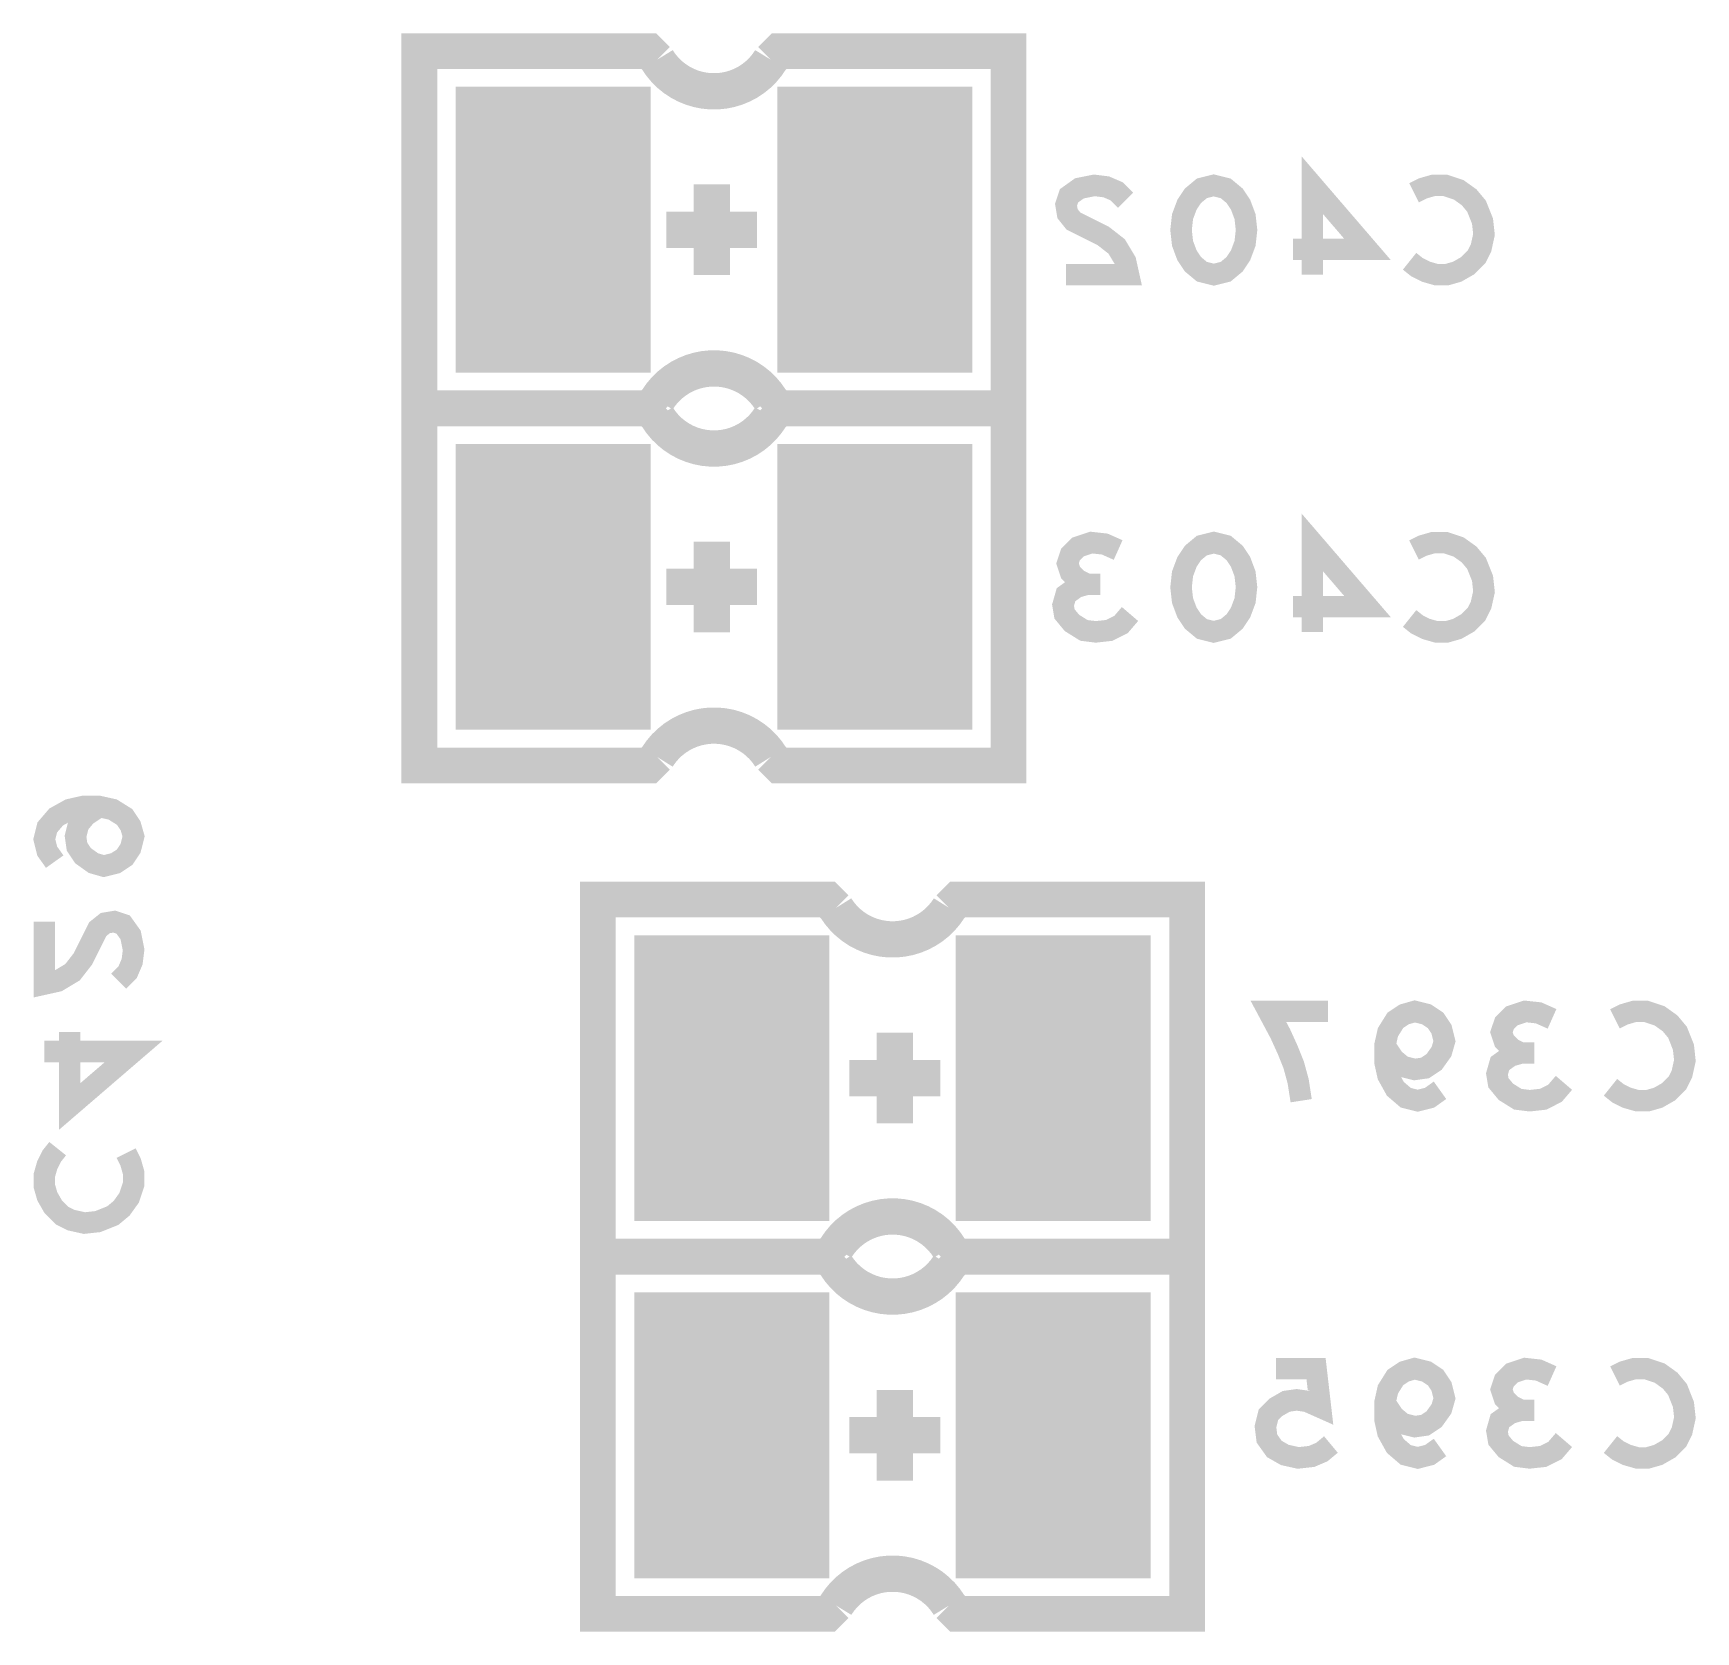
# Model space of a CAD drawing. Extents: x 0 to 200, y -10 to 130.
# Drawn here: x 109.56 to 118.87, y 87.65 to 96.6 of the extents above; entities that cross this region are included whole.
import ezdxf

# ---------------------------------------------------------------- set-up
doc = ezdxf.new("R2010")
doc.units = 0
doc.layers.get('0').update_dxf_attribs({"linetype": 'CONTINUOUS'})
doc.layers.add('MASK_BOTTOM_ART', color=6, linetype='CONTINUOUS')
doc.layers.add('SILK_BOTTOM_ART', color=5, linetype='CONTINUOUS')

# ---------------------------------------------------------------- blocks, each defined once
blk = doc.blocks.new('RECTANGLE_571')
blk.add_solid([(0.5461, 0.8001), (0.5461, -0.8001), (-0.5461, 0.8001), (-0.5461, -0.8001)])

msp = doc.modelspace()

# ---------------------------------------------------------------- linework, layer by layer
at = {"layer": 'SILK_BOTTOM_ART'}
for points, const_width in [([(113.0575, 96.4525), (113.01, 96.5), (111.725, 96.5), (111.725, 94.5), (113.01, 94.5), (113.0575, 94.5475)], 0.2), ([(113.6925, 94.5475), (113.74, 94.5), (115.025, 94.5), (115.025, 96.5), (113.74, 96.5), (113.6925, 96.4525)], 0.2), ([(116.7262, 95.2483), (116.7262, 95.7483), (117.0345, 95.39), (116.6179, 95.39)], 0.12), ([(113.3623, 95.246), (113.3623, 95.754)], 0.2032), ([(115.6797, 95.665), (115.6297, 95.715), (115.5714, 95.74), (115.5047, 95.7483), (115.4214, 95.7316), (115.3631, 95.69), (115.3464, 95.64), (115.3547, 95.59), (115.3881, 95.5483), (115.5547, 95.465), (115.6297, 95.4066), (115.6797, 95.3233), (115.6964, 95.2483), (115.3464, 95.2483)], 0.12), ([(116.1738, 95.7483), (116.2405, 95.7316), (116.2905, 95.69), (116.3238, 95.64), (116.3488, 95.5733), (116.3571, 95.4983), (116.3488, 95.4233), (116.3238, 95.3566), (116.2905, 95.3066), (116.2405, 95.265), (116.1738, 95.2483), (116.1071, 95.265), (116.0571, 95.3066), (116.0238, 95.3566), (115.9988, 95.4233), (115.9905, 95.4983), (115.9988, 95.5733), (116.0238, 95.64), (116.0571, 95.69), (116.1071, 95.7316), (116.1738, 95.7483)], 0.12), ([(117.2953, 95.7066), (117.3453, 95.7316), (117.4036, 95.7483), (117.4703, 95.7483), (117.5453, 95.7233), (117.6036, 95.6816), (117.6453, 95.6316), (117.6786, 95.5483), (117.6869, 95.4733), (117.6703, 95.3983), (117.6453, 95.3483), (117.5953, 95.2983), (117.5369, 95.265), (117.4786, 95.2483), (117.4203, 95.2483), (117.3619, 95.265), (117.3119, 95.29), (117.2703, 95.3233)], 0.12), ([(113.1083, 95.5), (113.6163, 95.5)], 0.2032), ([(113.0575, 94.4525), (113.01, 94.5), (111.725, 94.5), (111.725, 92.5), (113.01, 92.5), (113.0575, 92.5475)], 0.2), ([(113.6925, 92.5475), (113.74, 92.5), (115.025, 92.5), (115.025, 94.5), (113.74, 94.5), (113.6925, 94.4525)], 0.2), ([(113.3623, 93.246), (113.3623, 93.754)], 0.2032), ([(116.7262, 93.2483), (116.7262, 93.7483), (117.0345, 93.39), (116.6179, 93.39)], 0.12), ([(115.4631, 93.515), (115.4131, 93.54), (115.3714, 93.5816), (115.3547, 93.6316), (115.3714, 93.6816), (115.4131, 93.7233), (115.4881, 93.7483), (115.5631, 93.74), (115.6381, 93.7066)], 0.12), ([(116.1738, 93.7483), (116.2405, 93.7316), (116.2905, 93.69), (116.3238, 93.64), (116.3488, 93.5733), (116.3571, 93.4983), (116.3488, 93.4233), (116.3238, 93.3566), (116.2905, 93.3066), (116.2405, 93.265), (116.1738, 93.2483), (116.1071, 93.265), (116.0571, 93.3066), (116.0238, 93.3566), (115.9988, 93.4233), (115.9905, 93.4983), (115.9988, 93.5733), (116.0238, 93.64), (116.0571, 93.69), (116.1071, 93.7316), (116.1738, 93.7483)], 0.12), ([(117.2953, 93.7066), (117.3453, 93.7316), (117.4036, 93.7483), (117.4703, 93.7483), (117.5453, 93.7233), (117.6036, 93.6816), (117.6453, 93.6316), (117.6786, 93.5483), (117.6869, 93.4733), (117.6703, 93.3983), (117.6453, 93.3483), (117.5953, 93.2983), (117.5369, 93.265), (117.4786, 93.2483), (117.4203, 93.2483), (117.3619, 93.265), (117.3119, 93.29), (117.2703, 93.3233)], 0.12), ([(113.1083, 93.5), (113.6163, 93.5)], 0.2032), ([(115.7047, 93.3483), (115.6547, 93.29), (115.5881, 93.2566), (115.5131, 93.2483), (115.4464, 93.2566), (115.3797, 93.2983), (115.3381, 93.3483), (115.3297, 93.3983), (115.3464, 93.4566), (115.4047, 93.4983), (115.4631, 93.515), (115.5381, 93.515)], 0.12), ([(109.6833, 91.9619), (109.6417, 92.0203), (109.625, 92.0869), (109.6417, 92.1536), (109.6917, 92.2119), (109.7667, 92.2536), (109.8417, 92.2703), (109.9333, 92.2703), (110.0083, 92.2536), (110.075, 92.2119), (110.1083, 92.1619), (110.125, 92.1036), (110.1083, 92.0369), (110.075, 91.9869), (110.025, 91.9536), (109.9583, 91.9369), (109.9, 91.9536), (109.8417, 91.9953), (109.8083, 92.0453), (109.8, 92.1036), (109.8167, 92.1703), (109.8583, 92.2203), (109.9333, 92.2703)], 0.12), ([(114.0575, 91.7025), (114.01, 91.75), (112.725, 91.75), (112.725, 89.75), (114.01, 89.75), (114.0575, 89.7975)], 0.2), ([(114.6925, 89.7975), (114.74, 89.75), (116.025, 89.75), (116.025, 91.75), (114.74, 91.75), (114.6925, 91.7025)], 0.2), ([(110.0417, 91.2929), (110.0917, 91.3429), (110.1167, 91.4012), (110.125, 91.4679), (110.1083, 91.5512), (110.0667, 91.6095), (110.0167, 91.6262), (109.9667, 91.6179), (109.925, 91.5845), (109.8417, 91.4179), (109.7833, 91.3429), (109.7, 91.2929), (109.625, 91.2762), (109.625, 91.6262)], 0.12), ([(116.6631, 90.6233), (116.6464, 90.7316), (116.6214, 90.8233), (116.5881, 90.9066), (116.5464, 90.9983), (116.4797, 91.1233), (116.8131, 91.1233)], 0.12), ([(117.4405, 90.6816), (117.3821, 90.64), (117.3155, 90.6233), (117.2488, 90.64), (117.1905, 90.69), (117.1488, 90.765), (117.1321, 90.84), (117.1321, 90.9316), (117.1488, 91.0066), (117.1905, 91.0733), (117.2405, 91.1066), (117.2988, 91.1233), (117.3655, 91.1066), (117.4155, 91.0733), (117.4488, 91.0233), (117.4655, 90.9566), (117.4488, 90.8983), (117.4071, 90.84), (117.3571, 90.8066), (117.2988, 90.7983), (117.2321, 90.815), (117.1821, 90.8566), (117.1321, 90.9316)], 0.12), ([(117.8929, 90.89), (117.8429, 90.915), (117.8012, 90.9566), (117.7845, 91.0066), (117.8012, 91.0566), (117.8429, 91.0983), (117.9179, 91.1233), (117.9929, 91.115), (118.0679, 91.0816)], 0.12), ([(118.4203, 91.0816), (118.4703, 91.1066), (118.5286, 91.1233), (118.5953, 91.1233), (118.6703, 91.0983), (118.7286, 91.0566), (118.7703, 91.0066), (118.8036, 90.9233), (118.8119, 90.8483), (118.7953, 90.7733), (118.7703, 90.7233), (118.7203, 90.6733), (118.6619, 90.64), (118.6036, 90.6233), (118.5453, 90.6233), (118.4869, 90.64), (118.4369, 90.665), (118.3953, 90.6983)], 0.12), ([(109.625, 90.8988), (110.125, 90.8988), (109.7667, 90.5905), (109.7667, 91.0071)], 0.12), ([(114.3877, 91.004), (114.3877, 90.496)], 0.2032), ([(118.1345, 90.7233), (118.0845, 90.665), (118.0179, 90.6316), (117.9429, 90.6233), (117.8762, 90.6316), (117.8095, 90.6733), (117.7679, 90.7233), (117.7595, 90.7733), (117.7762, 90.8316), (117.8345, 90.8733), (117.8929, 90.89), (117.9679, 90.89)], 0.12), ([(114.6417, 90.75), (114.1337, 90.75)], 0.2032), ([(110.0833, 90.3297), (110.1083, 90.2797), (110.125, 90.2214), (110.125, 90.1547), (110.1, 90.0797), (110.0583, 90.0214), (110.0083, 89.9797), (109.925, 89.9464), (109.85, 89.9381), (109.775, 89.9547), (109.725, 89.9797), (109.675, 90.0297), (109.6417, 90.0881), (109.625, 90.1464), (109.625, 90.2047), (109.6417, 90.2631), (109.6667, 90.3131), (109.7, 90.3547)], 0.12), ([(114.0575, 89.7025), (114.01, 89.75), (112.725, 89.75), (112.725, 87.75), (114.01, 87.75), (114.0575, 87.7975)], 0.2), ([(114.6925, 87.7975), (114.74, 87.75), (116.025, 87.75), (116.025, 89.75), (114.74, 89.75), (114.6925, 89.7025)], 0.2), ([(117.4405, 88.6816), (117.3821, 88.64), (117.3155, 88.6233), (117.2488, 88.64), (117.1905, 88.69), (117.1488, 88.765), (117.1321, 88.84), (117.1321, 88.9316), (117.1488, 89.0066), (117.1905, 89.0733), (117.2405, 89.1066), (117.2988, 89.1233), (117.3655, 89.1066), (117.4155, 89.0733), (117.4488, 89.0233), (117.4655, 88.9566), (117.4488, 88.8983), (117.4071, 88.84), (117.3571, 88.8066), (117.2988, 88.7983), (117.2321, 88.815), (117.1821, 88.8566), (117.1321, 88.9316)], 0.12), ([(114.3877, 89.004), (114.3877, 88.496)], 0.2032), ([(116.8297, 88.6983), (116.7797, 88.6566), (116.7214, 88.6316), (116.6464, 88.6233), (116.5714, 88.64), (116.5131, 88.6733), (116.4714, 88.7316), (116.4631, 88.7983), (116.4797, 88.865), (116.5214, 88.9066), (116.5797, 88.94), (116.6381, 88.9483), (116.6964, 88.94), (116.7714, 88.9066), (116.7464, 89.1233), (116.5214, 89.1233)], 0.12), ([(117.8929, 88.89), (117.8429, 88.915), (117.8012, 88.9566), (117.7845, 89.0066), (117.8012, 89.0566), (117.8429, 89.0983), (117.9179, 89.1233), (117.9929, 89.115), (118.0679, 89.0816)], 0.12), ([(118.4203, 89.0816), (118.4703, 89.1066), (118.5286, 89.1233), (118.5953, 89.1233), (118.6703, 89.0983), (118.7286, 89.0566), (118.7703, 89.0066), (118.8036, 88.9233), (118.8119, 88.8483), (118.7953, 88.7733), (118.7703, 88.7233), (118.7203, 88.6733), (118.6619, 88.64), (118.6036, 88.6233), (118.5453, 88.6233), (118.4869, 88.64), (118.4369, 88.665), (118.3953, 88.6983)], 0.12), ([(118.1345, 88.7233), (118.0845, 88.665), (118.0179, 88.6316), (117.9429, 88.6233), (117.8762, 88.6316), (117.8095, 88.6733), (117.7679, 88.7233), (117.7595, 88.7733), (117.7762, 88.8316), (117.8345, 88.8733), (117.8929, 88.89), (117.9679, 88.89)], 0.12), ([(114.6417, 88.75), (114.1337, 88.75)], 0.2032)]:
    msp.add_lwpolyline(points, dxfattribs=dict(at, const_width=const_width))
at = {"layer": 'SILK_BOTTOM_ART', "const_width": 0.2032}
for points in [[(113.0575, 96.4525, 0.5602289), (113.6925, 96.4525)], [(113.6925, 94.5475, 0.554718), (113.0575, 94.5475)], [(113.0575, 94.4525, 0.5602289), (113.6925, 94.4525)], [(113.6925, 92.5475, 0.554718), (113.0575, 92.5475)], [(114.0575, 91.7025, 0.554718), (114.6925, 91.7025)], [(114.6925, 89.7975, 0.5602289), (114.0575, 89.7975)], [(114.0575, 89.7025, 0.554718), (114.6925, 89.7025)], [(114.6925, 87.7975, 0.5602289), (114.0575, 87.7975)]]:
    msp.add_lwpolyline(points, format="xyb", dxfattribs=at)

# ---------------------------------------------------------------- block references
at = {"layer": 'MASK_BOTTOM_ART'}
for p in [(112.475, 95.5), (114.275, 95.5), (112.475, 93.5), (114.275, 93.5), (113.475, 90.75), (115.275, 90.75), (113.475, 88.75), (115.275, 88.75)]:
    msp.add_blockref('RECTANGLE_571', p, dxfattribs=at)

doc.saveas('drawing.dxf')
